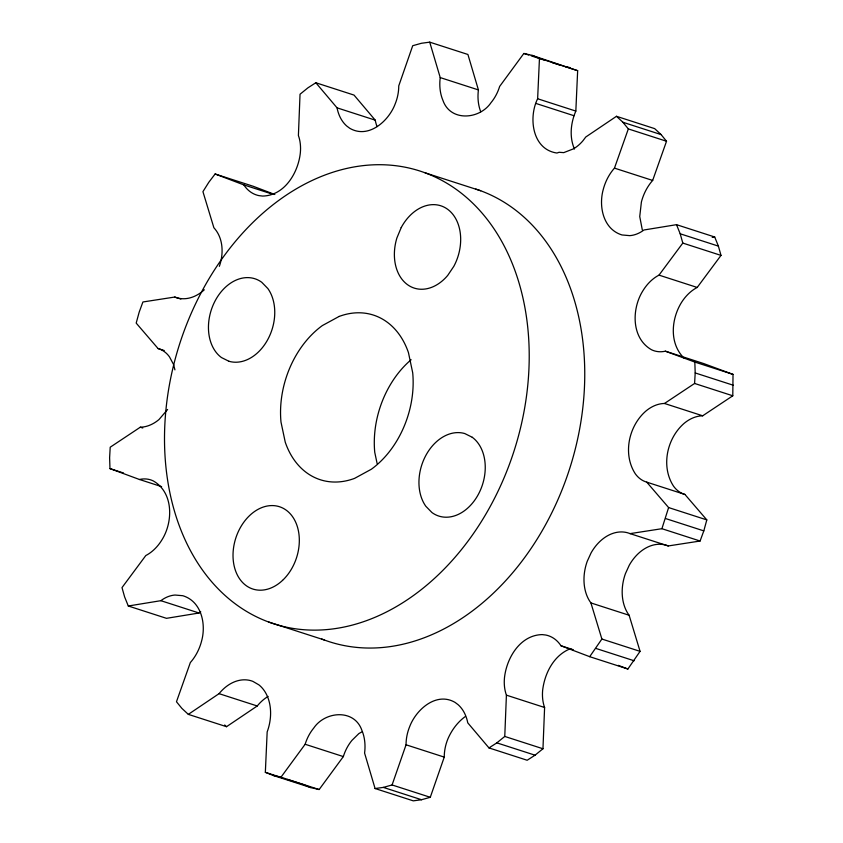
<?xml version="1.0" encoding="UTF-8"?>
<svg xmlns="http://www.w3.org/2000/svg" width="843" height="843" viewBox="0 0 843 843"><rect width="100%" height="100%" fill="white"/><g stroke="black" fill="none" stroke-linecap="round" stroke-linejoin="round"><path stroke-width="1.26" d="M167.609 409.477L158.979 419.561A40.327 29.768 -72.1 0 1 140.317 427.201L110.212 447.211L109.611 457.728L109.98 468.613L139.453 479.488A36.386 26.85 -72.1 0 1 153.278 480.921C173.563 492.449 173.237 521.785 161.993 539.752A40.327 29.768 -72.1 0 1 145.797 555.548L122.003 587.603L124.606 596.886L128.294 606.001L160.865 600.68A36.386 26.85 -72.1 0 1 175.028 595.042L182.826 595.716C201.582 601.449 206.261 624.168 201.603 641.007A40.327 29.768 -72.1 0 1 190.339 662.556L176.472 701.755L181.898 708.405L188.326 714.369L219.054 693.663A41.402 30.559 -72.1 0 1 252.858 681.365L258.885 684.853A41.402 30.559 -72.1 0 1 267.168 731.924L265.345 772.314L272.753 775.307L280.961 777.214L305.145 744.264A36.386 26.85 -72.1 0 1 313.796 727.994C325.198 711.081 354.397 708.721 361.858 730.27A40.327 29.768 -72.1 0 1 364.587 753.084L375.082 788.521L383.354 787.404L392.079 784.959L406.052 744.79A36.386 26.85 -72.1 0 1 409.687 726.592C416.221 709.363 436.505 691.513 455.083 702.409L458.097 704.685A40.327 29.768 -72.1 0 1 467.76 722.841L488.982 747.92L496.843 742.862L504.767 736.445L506.411 695.159A36.386 26.85 -72.1 0 1 504.472 677.804C506.59 657.93 520.194 635.053 542.165 634.6L545.864 635.042A40.327 29.768 -72.1 0 1 560.985 645.77L589.7 656.686L627.887 669.005L640.069 651.354L629.12 615.253A41.402 30.559 -72.1 0 1 625.432 573.63L629.289 565.179A41.402 30.559 -72.1 0 1 668.257 545.948L700.09 541.027L703.81 530.879L706.813 519.899L684.938 494.462A36.386 26.85 -72.1 0 1 673.546 486.179C660.786 466.622 666.802 438.455 684.021 423.439A40.327 29.768 -72.1 0 1 702.683 415.799L732.788 395.788L733.02 374.387L703.547 363.512L665.359 351.183A36.386 26.85 -72.1 0 1 651.523 349.75C631.238 338.222 631.565 308.896 642.809 290.919A40.327 29.768 -72.1 0 1 659.005 275.124L682.809 243.079L680.196 233.785L676.518 224.67L643.947 229.991A36.386 26.85 -72.1 0 1 629.774 235.64L621.976 234.955C603.219 229.233 598.541 206.514 603.198 189.664A40.327 29.768 -72.1 0 1 614.463 168.126L628.33 128.916L622.914 122.267L616.475 116.302L585.759 137.019L583.05 140.633A36.386 26.85 -72.1 0 1 573.409 148.874L563.746 152.625L559.109 152.288L556.949 153.026C532.144 149.538 528.266 117.525 537.634 98.757L539.457 58.357L532.049 55.364L523.851 53.457L499.657 86.418A36.386 26.85 -72.1 0 1 491.005 102.677C479.614 119.59 450.415 121.961 442.944 100.412A40.327 29.768 -72.1 0 1 440.225 77.588L429.719 42.15L421.458 43.267L412.722 45.712L398.75 85.891A36.386 26.85 -72.1 0 1 395.114 104.079C388.591 121.308 368.307 139.169 349.729 128.262L346.705 125.997A40.327 29.768 -72.1 0 1 337.052 107.841L315.83 82.751L307.958 87.809L300.034 94.237L298.401 135.512A36.386 26.85 -72.1 0 1 300.34 152.878C298.222 172.752 284.607 195.618 262.637 196.071L258.949 195.629A40.327 29.768 -72.1 0 1 243.827 184.902L215.113 173.995L208.843 182.225L202.931 191.646L213.88 227.747C223.353 238 223.816 253.743 219.349 266.346M488.982 747.92L527.17 760.249L535.042 755.191L542.966 748.763L544.599 707.488A36.386 26.85 -72.1 0 1 542.66 690.122C544.726 673.041 554.009 654.906 570.837 648.541M574.452 149.032C569.215 137.04 570.711 122.899 575.832 111.076L577.655 70.686L532.049 55.364M706.813 519.899L668.615 507.57L646.739 482.143A36.386 26.85 -72.1 0 1 635.348 473.861C622.587 454.293 628.604 426.126 645.822 411.121A40.327 29.768 -72.1 0 1 664.484 403.47L694.59 383.46L695.201 372.943L694.822 362.069L665.359 351.183M589.7 656.686L601.881 639.036L590.922 602.935A41.402 30.559 -72.1 0 1 587.234 561.301L591.101 552.86A41.402 30.559 -72.1 0 1 630.069 533.63L661.903 528.698L668.615 507.57M375.082 788.521L413.281 800.85L421.542 799.733L430.278 797.288L444.25 757.109A36.386 26.85 -72.1 0 1 447.886 738.921C451.637 730.217 457.391 722.367 465.051 716.708M642.324 229.981L639.742 216.567L641.397 201.993A40.327 29.768 -72.1 0 1 652.661 180.444L666.528 141.245L661.102 134.595L654.674 128.631L616.475 116.302M272.753 775.307L310.951 787.636L319.149 789.543L343.343 756.582A36.386 26.85 -72.1 0 1 351.995 740.323L358.876 733.568L361.615 732.04M682.693 356.726C669.426 342.068 671.471 319.297 681.007 303.248A40.327 29.768 -72.1 0 1 697.203 287.452L720.997 255.397L718.394 246.114L714.706 236.999L676.518 224.67M188.326 714.369L226.525 726.698L257.241 705.981A41.402 30.559 -72.1 0 1 268.095 696.423M712.209 237.399L714.706 236.999M200.75 611.818A36.386 26.85 -72.1 0 0 199.053 613.009L166.482 618.33L128.294 606.001M204.301 289.781A41.402 30.559 -72.1 0 1 174.743 297.052L142.91 301.973L139.19 312.121L136.187 323.101L158.062 348.538A36.386 26.85 -72.1 0 1 169.454 356.821L173.595 364.534L174.922 369.866M565.558 66.597L570.247 67.693M539.457 58.357L577.655 70.686M523.851 53.457L528.772 55.048M531.238 55.849L544.789 60.222M552.186 62.603L560.806 65.385M429.719 42.15L467.918 54.479L478.413 89.916A40.327 29.768 -72.1 0 0 480.731 111.74M622.914 122.267L661.102 134.595M537.634 98.757L575.832 111.076M628.33 128.916L666.528 141.245M535.821 103.404L574.009 115.723M440.225 77.588L478.413 89.916M614.463 168.126L652.661 180.444M315.83 82.751L354.018 95.08L375.24 120.159A40.327 29.768 -72.1 0 0 377.053 126.598M337.052 107.841L375.24 120.159M680.196 233.785L718.394 246.114M682.809 243.079L720.997 255.397M425.135 172.836A237.884 175.555 -72.1 0 1 450.32 562.555A237.884 175.555 -72.1 0 1 165.08 456.843A237.884 175.555 -72.1 0 1 425.135 172.836L480.7 190.76M659.005 275.124L697.203 287.452M215.113 173.995L253.3 186.314L274.839 194.501M243.827 184.902L273.395 194.448M694.822 362.069L733.02 374.387M695.201 372.943L733.389 385.272M694.59 383.46L732.788 395.788M664.484 403.47L702.683 415.799M174.743 297.052L180.897 299.033M646.739 482.143L684.938 494.462M158.062 348.538L164.227 350.519M665.622 518.561L703.81 530.879M661.903 528.698L700.09 541.027M630.069 533.63L668.257 545.948M140.317 427.201L142.783 428.002M590.922 602.935L629.12 615.253M109.98 468.613L123.531 472.986M139.453 479.488L161.624 486.643M601.881 639.036L640.069 651.354M595.969 648.457L634.157 660.775M560.985 645.77L573.303 649.753M506.411 695.159L544.599 707.488M268.559 621.986L324.112 639.911M160.865 600.68L199.053 613.009M504.767 736.445L542.966 748.763M496.843 742.862L535.042 755.191M406.052 744.79L444.25 757.109M219.054 693.663L257.241 705.981M305.145 744.264L343.343 756.582M392.079 784.959L430.278 797.288M383.354 787.404L421.542 799.733M280.961 777.214L319.149 789.543M265.345 772.314L282.595 777.878M287.526 779.469L303.543 784.643M618.319 665.369L627.887 669.005M304.597 785.065L310.951 787.636M683.262 357.537L683.958 357.938M224.681 724.991L226.525 726.698M377.127 463.555L374.745 452.312A86.502 63.836 -72.1 0 1 411.131 359.729M475.768 189.053A237.884 175.555 -72.1 0 1 567.676 474.651A237.884 175.555 -72.1 0 1 321.741 639.015M401.215 227.568L396.895 237.968A43.256 31.918 -72.1 0 0 407.359 284.565A43.256 31.918 -72.1 0 0 447.728 275.398L453.84 266.314A43.256 31.918 -72.1 0 0 447.696 209.327A43.256 31.918 -72.1 0 0 401.215 227.568M339.097 316.452L322.321 325.598A86.502 63.836 -72.1 0 0 280.993 422.058L285.25 442.175A86.502 63.836 -72.1 0 0 354.597 478.371L371.373 469.224A86.502 63.836 -72.1 0 0 412.701 372.764L408.455 352.648A86.502 63.836 -72.1 0 0 339.097 316.452M472.27 437.285L464.767 433.555A43.256 31.918 -72.1 0 0 425.789 455.536A43.256 31.918 -72.1 0 0 425.799 506.232L431.922 512.523A43.256 31.918 -72.1 0 0 478.402 494.283A43.256 31.918 -72.1 0 0 472.27 437.285M228.927 361.268L221.435 357.537A43.256 31.918 -72.1 0 1 215.292 300.54A43.256 31.918 -72.1 0 1 261.773 282.3L267.895 288.591A43.256 31.918 -72.1 0 1 267.916 339.286A43.256 31.918 -72.1 0 1 228.927 361.268M282.553 580.374A43.256 31.918 -72.1 0 0 282.942 508.16A43.256 31.918 -72.1 0 0 233.016 555.105A43.256 31.918 -72.1 0 0 282.553 580.374"/></g></svg>
